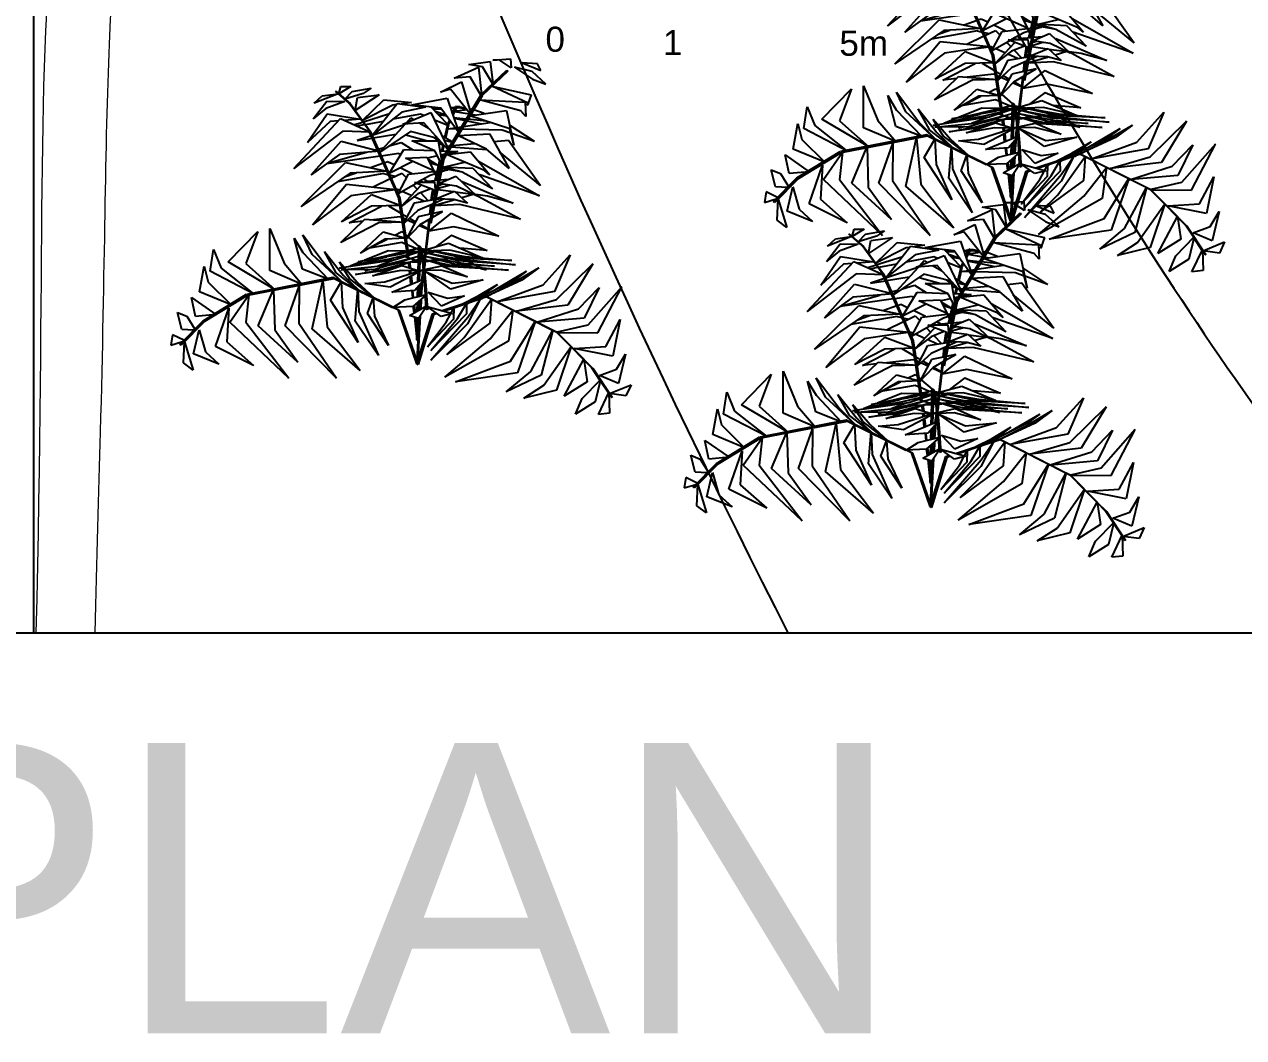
# Model space of a CAD drawing. Header units: metres. Extents: x 10 to 239, y 2 to 253.
# Drawn here: x 75.56 to 94.63, y 1.84 to 17.69 of the extents above; entities that cross this region are included whole.
import ezdxf

# ---------------------------------------------------------------- set-up
doc = ezdxf.new("R2010")
doc.units = ezdxf.units.M
doc.header["$MEASUREMENT"] = 0
for name, color, linetype in [('-nombres', 253, 'Continuous'), ('1', 7, 'Continuous'), ('1gris', 254, 'Continuous'), ('1gris oscuro', 253, 'Continuous'), ('cot200', 9, 'Continuous')]:
    doc.layers.add(name, color=color, linetype=linetype)
doc.layers.add('0marcos', color=10, linetype='Continuous', plot=False)
doc.layers.add('barrera', color=7, linetype='Continuous', lineweight=0, true_color=0x9dbb63)
doc.layers.add('bloques ARBOLES', color=7, linetype='Continuous', true_color=0xb8d897)
doc.styles.add('Annotative', font='arial.ttf')
doc.styles.get("Standard").update_dxf_attribs({"font": 'arial.ttf'})

# ---------------------------------------------------------------- blocks, each defined once
blk = doc.blocks.new('A$C16B70096')
for p, q in [((555, 1640.5), (553, 1598.5)), ((553, 1598.5), (607, 1634.5)), ((637, 1633.5), (555, 1640.5)), ((607, 1634.5), (637, 1633.5)), ((392.5, 1523), (456, 1581)), ((502, 1621.5), (415, 1586)), ((415, 1586), (431, 1617)), ((431, 1617), (502, 1621.5)), ((537.5, 1601.5), (454, 1546)), ((456, 1581), (537.5, 1601.5)), ((573, 1587.5), (567.5, 1583.5)), ((567.5, 1583.5), (686, 1470)), ((691.5, 1473.5), (573, 1587.5)), ((649.5, 1627), (636.5, 1527)), ((638.5, 1525.5), (684.5, 1602.5)), ((748, 1614), (649.5, 1627)), ((684.5, 1602.5), (748, 1614)), ((702.5, 1601.5), (689.5, 1476)), ((815.5, 1550.5), (702.5, 1601.5)), ((454, 1546), (392.5, 1523)), ((692.5, 1472.5), (742, 1557)), ((781, 1533.5), (740.5, 1393.5)), ((742, 1557), (815.5, 1550.5)), ((877.5, 1486), (781, 1533.5)), ((641, 1514), (460, 1473.5)), ((460, 1473.5), (474.5, 1435.5)), ((474.5, 1435.5), (641, 1514)), ((686, 1470), (691.5, 1473.5)), ((691.5, 1473), (686, 1469.5)), ((686, 1469.5), (862.5, 1179.5)), ((868, 1183), (691.5, 1473)), ((743.5, 1388.5), (831.5, 1500)), ((831.5, 1500), (877.5, 1486)), ((1161, 1474), (1271, 1401)), ((1260.5, 1461), (1161, 1474)), ((1198.5, 1504.5), (1235, 1480.5)), ((1285.5, 1489.5), (1198.5, 1504.5)), ((1235, 1480.5), (1318.5, 1454.5)), ((1318.5, 1454.5), (1285.5, 1489.5)), ((1337, 1513), (1291.5, 1512)), ((1291.5, 1512), (1346.5, 1478.5)), ((1357, 1487), (1295, 1433.5)), ((1300.5, 1437.5), (1362.5, 1490.5)), ((1346.5, 1478.5), (1337, 1513)), ((1424, 1468.5), (1349.5, 1479)), ((1349.5, 1479), (1460.5, 1435)), ((1362.5, 1490.5), (1357, 1487)), ((1460.5, 1435), (1424, 1468.5)), ((474.5, 1435.5), (471, 1434)), ((471, 1434), (478.5, 1424)), ((478.5, 1424), (474.5, 1435.5)), ((488.5, 1440.5), (485.5, 1374)), ((698, 1450.5), (488.5, 1440.5)), ((508, 1400), (698, 1450.5)), ((732.5, 1407), (735, 1408)), ((735, 1408), (744, 1406.5)), ((757.5, 1406), (796, 1417.5)), ((796, 1417.5), (758.5, 1407)), ((760.5, 1409), (787, 1417)), ((787, 1417), (761, 1409.5)), ((789.5, 1419.5), (784, 1415.5)), ((784, 1415.5), (790, 1416)), ((804, 1414), (788, 1415)), ((788, 1415), (804, 1414)), ((809, 1420.5), (789.5, 1419.5)), ((791.5, 1416), (803.5, 1417)), ((848, 1458), (795, 1304)), ((796, 1302.5), (876, 1412.5)), ((803.5, 1417), (809, 1420.5)), ((809, 1420), (803.5, 1416.5)), ((803.5, 1416.5), (821, 1379.5)), ((824, 1388.5), (809, 1420)), ((832.5, 1414), (811.5, 1415.5)), ((811.5, 1415.5), (832, 1413.5)), ((812.5, 1413.5), (831.5, 1412)), ((832, 1412.5), (812.5, 1413.5)), ((846, 1339), (920.5, 1417)), ((1010, 1427.5), (848, 1458)), ((874.5, 1410), (911.5, 1408)), ((911, 1407.5), (874.5, 1409.5)), ((875, 1410.5), (912, 1408.5)), ((876, 1412.5), (1010, 1427.5)), ((912.5, 1409), (876, 1411.5)), ((1078, 1434), (948, 1416.5)), ((948, 1416.5), (1056.5, 1394.5)), ((987, 1425), (993.5, 1422.5)), ((1139.5, 1451), (1012, 1438.5)), ((1012, 1438.5), (1059.5, 1431.5)), ((1193.5, 1286), (1078, 1434)), ((1083, 1428.5), (1098.5, 1426)), ((1098.5, 1426), (1238, 1355.5)), ((1238, 1355.5), (1139.5, 1451)), ((1295, 1433.5), (1203, 1307)), ((1208.5, 1310.5), (1300.5, 1437)), ((1271, 1401), (1260.5, 1461)), ((1295, 1433.5), (1300.5, 1437.5)), ((1300.5, 1437), (1295, 1433.5)), ((1402, 1444.5), (1319.5, 1443.5)), ((1319.5, 1443.5), (1407, 1410.5)), ((1465.5, 1363.5), (1402, 1444.5)), ((1407, 1410.5), (1465.5, 1363.5)), ((485.5, 1374), (508, 1400)), ((574.5, 1401), (540, 1241)), ((559, 1316.5), (742.5, 1377.5)), ((742.5, 1377.5), (574.5, 1401)), ((667, 1352.5), (751.5, 1361.5)), ((676.5, 1387), (725, 1404.5)), ((755.5, 1354.5), (689.5, 1340)), ((737.5, 1384.5), (718, 1381)), ((738, 1384), (736.5, 1379.5)), ((736.5, 1379.5), (738.5, 1382)), ((813, 1397), (745, 1385.5)), ((757, 1405), (813, 1397)), ((759.5, 1362), (816.5, 1368)), ((816.5, 1367), (763.5, 1356)), ((839.5, 1338.5), (832.5, 1352.5)), ((837, 1358.5), (845, 1342)), ((922, 1392), (843, 1224.5)), ((906, 1359), (847, 1335.5)), ((849.5, 1375.5), (886.5, 1381.5)), ((902, 1398), (853.5, 1381)), ((1051.5, 1338), (922, 1392)), ((955.5, 1378.5), (970.5, 1384.5)), ((970.5, 1384.5), (1098.5, 1361)), ((1015, 1367.5), (1001, 1359.5)), ((1035.5, 1345), (1015, 1367.5)), ((1056.5, 1394.5), (1193.5, 1286)), ((1117.5, 1384), (1232.5, 1348)), ((1224.5, 1337.5), (1141.5, 1353)), ((1339.5, 1364), (1201, 1302)), ((1400.5, 1386), (1248.5, 1361.5)), ((1248.5, 1361.5), (1321.5, 1356)), ((1554, 1133.5), (1339.5, 1364)), ((1349, 1354), (1386, 1351.5)), ((1386, 1351.5), (1491, 1254)), ((1491, 1254), (1400.5, 1386)), ((445.5, 1258), (560, 1334.5)), ((445.5, 1258), (551.5, 1296)), ((540, 1241), (559, 1316.5)), ((554.5, 1296.5), (594, 1311)), ((653, 1294), (562, 1134)), ((594, 1311), (779.5, 1315.5)), ((771.5, 1328), (649, 1346.5)), ((798, 1286.5), (653, 1294)), ((801, 1323.5), (781, 1326.5)), ((788, 1315.5), (798.5, 1316)), ((806, 1316), (844.5, 1317)), ((844.5, 1317), (810.5, 1322)), ((845, 1342), (839.5, 1338.5)), ((839.5, 1337.5), (845, 1341.5)), ((854, 1274.5), (839.5, 1337.5)), ((844.5, 1222.5), (955, 1344.5)), ((845, 1341.5), (859.5, 1277.5)), ((890.5, 1272.5), (1016.5, 1305.5)), ((973, 1343), (933, 1320)), ((955, 1344.5), (1051.5, 1338)), ((1016.5, 1305.5), (1159, 1208.5)), ((1159, 1208.5), (1041.5, 1338)), ((1044.5, 1335.5), (1193.5, 1286)), ((1203, 1306.5), (1065.5, 997.5)), ((1167, 1217), (1205, 1301.5)), ((1201, 1302), (1328.5, 1306)), ((1203, 1307), (1208.5, 1310.5)), ((1208.5, 1310), (1203, 1306.5)), ((1206, 1304.5), (1208.5, 1310)), ((1263.5, 1330.5), (1228.5, 1337)), ((1235.5, 1347), (1274, 1335)), ((1328.5, 1306), (1554, 1133.5)), ((564.5, 1264.5), (416.5, 1055.5)), ((632, 1258), (564.5, 1264.5)), ((666, 1224), (798, 1286.5)), ((825, 1240), (721, 1250)), ((824, 1256.5), (870.5, 1283.5)), ((862, 1265.5), (824.5, 1255.5)), ((849, 1237.5), (834.5, 1239)), ((858, 1256.5), (856, 1263.5)), ((857.5, 1236), (862.5, 1236.5)), ((862.5, 1236.5), (858, 1237)), ((867, 1215.5), (861, 1240.5)), ((866.5, 1246), (873.5, 1215.5)), ((912.5, 1278), (867, 1247)), ((867.5, 1242.5), (885.5, 1247.5)), ((888.5, 1262), (872, 1164.5)), ((1010, 1261.5), (888.5, 1262)), ((904.5, 1215), (1010, 1261.5)), ((1038.5, 1290), (937.5, 1262)), ((1059, 1254), (1006, 1221)), ((1115, 1238), (1059, 1254)), ((1188.5, 1275.5), (1083.5, 1292.5)), ((1336, 1259.5), (1157.5, 1214)), ((1262.5, 1263.5), (1193.5, 1274.5)), ((1198, 1285), (1262.5, 1263.5)), ((1474, 1104.5), (1336, 1259.5)), ((416.5, 1055.5), (605.5, 1211)), ((562, 1134), (666, 1224)), ((739.5, 1210.5), (650, 1105)), ((829, 1234), (664.5, 1222)), ((675.5, 1125.5), (851, 1199)), ((851, 1199), (739.5, 1210.5)), ((841, 1214), (798, 1212)), ((798, 1212), (848.5, 1201.5)), ((837, 1234.5), (847.5, 1235.5)), ((880, 1215.5), (849.5, 1214)), ((858.5, 1199.5), (877, 1195.5)), ((868, 1183.5), (862.5, 1179.5)), ((862.5, 1179.5), (868, 1183)), ((927.5, 884.5), (868, 1183.5)), ((871, 1196), (874.5, 1181)), ((874, 1156), (904.5, 1215)), ((893, 1192), (938, 1182.5)), ((1047.5, 1222.5), (908.5, 1216.5)), ((940.5, 1187), (909.5, 1124)), ((909.5, 1124), (1039.5, 1182)), ((1039.5, 1182), (940.5, 1187)), ((1115.5, 1111.5), (1047.5, 1222.5)), ((1070.5, 1203), (1061.5, 1200)), ((1070.5, 1203), (1151.5, 1191.5)), ((1087.5, 1039), (1165.5, 1213)), ((1165.5, 1223.5), (1138.5, 1231.5)), ((1156, 1191), (1402, 1156)), ((1157.5, 1214), (1343, 1198.5)), ((1179.5, 1220), (1170, 1223)), ((1399, 1158), (1219.5, 1209)), ((1343, 1198.5), (1474, 1104.5)), ((703.5, 1168), (421.5, 1008)), ((728.5, 1136), (638.5, 1040)), ((650, 1105), (675.5, 1125.5)), ((870.5, 1142.5), (728.5, 1136)), ((857.5, 1142), (767, 1163.5)), ((778.5, 1117.5), (870.5, 1142.5)), ((782.5, 1118.5), (871, 1133.5)), ((845, 1128), (874, 1118.5)), ((873, 1125), (845, 1128)), ((862.5, 1179.5), (922, 880.5)), ((870, 1139), (864, 1140.5)), ((885, 1135.5), (877.5, 1137.5)), ((887.5, 1123.5), (878.5, 1164)), ((878.5, 1134.5), (885, 1135.5)), ((883, 1172.5), (894, 1123)), ((935, 1176.5), (889, 1148)), ((889, 1147.5), (926, 1159)), ((1006, 1166.5), (1115.5, 1111.5)), ((1008.5, 1109.5), (1064, 1137)), ((1092, 1150.5), (1122, 1165)), ((1122, 1165), (1137, 1159.5)), ((1316.5, 1161.5), (1125.5, 1121.5)), ((1141.5, 1158.5), (1200.5, 1137.5)), ((1520.5, 959.5), (1316.5, 1161.5)), ((421.5, 1008), (697.5, 1104.5)), ((778.5, 1075), (543.5, 974.5)), ((638.5, 1040), (778.5, 1117.5)), ((697.5, 1104.5), (698.5, 1105)), ((808, 1098.5), (712, 1008)), ((781.5, 1074), (778.5, 1075)), ((886, 1065), (808, 1098.5)), ((881.5, 1081.5), (838.5, 1085.5)), ((905.5, 1121), (880.5, 1124)), ((884, 1071.5), (881.5, 1067)), ((881.5, 1067), (884, 1071.5)), ((882, 1116.5), (900.5, 1110)), ((906.5, 1122.5), (888, 1082.5)), ((888.5, 1081.5), (909.5, 1124)), ((950, 1075), (888.5, 1081)), ((894, 1095), (889.5, 1113)), ((897.5, 1080.5), (894.5, 1092.5)), ((896.5, 1111), (898, 1104.5)), ((898.5, 1101.5), (904, 1080)), ((906.5, 1071.5), (900.5, 1019.5)), ((903, 1109.5), (926, 1102)), ((909.5, 1124), (906.5, 1122.5)), ((998, 1069.5), (906.5, 1071.5)), ((1026, 1107.5), (908.5, 1121)), ((910, 1036), (998, 1069.5)), ((926, 1102), (982, 1070.5)), ((939.5, 1076), (956, 1084.5)), ((954, 1071), (950, 1075)), ((958.5, 1070.5), (974.5, 1074)), ((1074, 1018), (1026, 1107.5)), ((1056.5, 1113), (1035.5, 1091)), ((1106, 1089), (1056.5, 1113)), ((1112.5, 1104.5), (1087, 1098.5)), ((1189, 1049), (1110, 1087.5)), ((1139.5, 1110.5), (1118, 1105.5)), ((1125.5, 1121.5), (1295, 1112.5)), ((1139.5, 1110.5), (1353.5, 1072.5)), ((1320, 1095), (1267.5, 1114)), ((1295, 1112.5), (1520.5, 959.5)), ((721, 1016.5), (510, 901)), ((662, 1007), (716, 1014)), ((712, 1008), (804, 1053)), ((727, 1015), (780.5, 999.5)), ((810, 1026), (727.5, 1015.5)), ((813.5, 1029), (753, 974)), ((804, 1053), (886, 1065)), ((900, 994.5), (813.5, 1029)), ((818.5, 1027), (890.5, 1036.5)), ((889, 1043.5), (838.5, 1058)), ((869, 1062.5), (887, 1055)), ((894.5, 1052.5), (903.5, 1048.5)), ((902.5, 1039.5), (897, 1041.5)), ((897.5, 1037.5), (902.5, 1038)), ((902.5, 1011.5), (910, 1036)), ((908.5, 1030), (911.5, 1016.5)), ((911.5, 1016.5), (917, 1020.5)), ((917, 1020.5), (911.5, 1016.5)), ((915, 989.5), (911.5, 1016.5)), ((917, 1020.5), (913, 1036.5)), ((921, 988.5), (917, 1020.5)), ((923, 1041), (982, 1017)), ((969.5, 1021.5), (936, 986.5)), ((1059.5, 959.5), (967, 1057)), ((982, 1017), (1059.5, 959.5)), ((1003.5, 1057.5), (985.5, 1038.5)), ((989.5, 1065.5), (1074, 1018)), ((1013, 1009), (1055.5, 1028)), ((1196, 1015), (1060.5, 964)), ((1066.5, 1032.5), (1076, 1037)), ((1071, 1001), (1087, 1037)), ((1076, 1037), (1082, 1036)), ((1311, 1062), (1083.5, 1038)), ((1083.5, 1038), (1291.5, 1007.5)), ((1087, 1035.5), (1157.5, 1027)), ((1334, 888), (1196, 1015)), ((1468.5, 875), (1311, 1062)), ((510, 901), (788.5, 967.5)), ((543.5, 974.5), (662, 1007)), ((753, 974), (816.5, 990.5)), ((788.5, 967.5), (905.5, 962)), ((904.5, 965), (816, 990)), ((816.5, 990.5), (900, 994.5)), ((864, 993), (902.5, 975)), ((899.5, 991.5), (885.5, 994)), ((998.5, 976), (907, 990.5)), ((910.5, 972), (982, 940)), ((912.5, 963), (918, 961.5)), ((918, 961.5), (912.5, 962)), ((922.5, 924.5), (917.5, 968.5)), ((917.5, 967), (919, 968)), ((923.5, 965.5), (928.5, 923)), ((954.5, 983), (999.5, 1003.5)), ((1047, 880.5), (998.5, 976)), ((1065.5, 997.5), (1028.5, 756.5)), ((1053.5, 887), (1065.5, 963.5)), ((1060.5, 964), (1196, 960)), ((1118, 962), (1060.5, 928.5)), ((1071, 1001.5), (1065.5, 997.5)), ((1065.5, 966.5), (1071, 1001.5)), ((1065.5, 997.5), (1071, 1001)), ((1299.5, 884), (1150.5, 961)), ((1196, 960), (1334, 888)), ((1291.5, 1007.5), (1468.5, 875)), ((827, 927.5), (609, 822.5)), ((932.5, 844.5), (827, 927.5)), ((869, 935.5), (912.5, 926)), ((916, 908.5), (869, 935.5)), ((920, 924.5), (981, 911.5)), ((972, 876), (924, 903.5)), ((942.5, 762), (925.5, 902.5)), ((981, 911.5), (1036.5, 808.5)), ((982, 940), (1047, 880.5)), ((1020, 904), (994, 889)), ((1054, 924), (1032, 911.5)), ((1038, 899), (1051, 905)), ((1226.5, 900), (1045, 886)), ((1057, 907.5), (1064.5, 911)), ((1064.5, 911), (1186.5, 897)), ((1337.5, 793), (1226.5, 900)), ((609, 822.5), (818, 865)), ((818, 865), (932.5, 844.5)), ((922, 880.5), (927.5, 884.5)), ((926.5, 849.5), (971.5, 875.5)), ((975.5, 871.5), (926.5, 849.5)), ((931.5, 899), (937, 856)), ((937, 853.5), (948, 761.5)), ((1036.5, 808.5), (972, 876)), ((998, 881), (1030, 896)), ((1042.5, 815), (1053.5, 885.5)), ((1045, 886), (1162.5, 883)), ((1162.5, 883), (1337.5, 793)), ((1236, 891.5), (1299.5, 884)), ((1664.5, 857.5), (1598.5, 697)), ((1665, 664), (1664.5, 857.5)), ((1856.5, 703.5), (1720, 843.5)), ((1720, 843.5), (1775, 696)), ((828, 826.5), (662.5, 756)), ((842, 789.5), (684, 722.5)), ((828, 826.5), (898, 774)), ((944.5, 760.5), (842, 789.5)), ((1027, 817), (978, 774.5)), ((1039, 828), (1031, 820.5)), ((1033.5, 755.5), (1042.5, 812.5)), ((1143, 841.5), (1037.5, 813)), ((1037.5, 813), (1133.5, 809)), ((1038.5, 784.5), (1057, 792.5)), ((1056.5, 843), (1046, 834)), ((1088.5, 827), (1056.5, 843)), ((1057, 792.5), (1207.5, 766.5)), ((1193.5, 774.5), (1124.5, 809)), ((1133.5, 809), (1246.5, 744.5)), ((1246.5, 744.5), (1143, 841.5)), ((1512, 828), (1404.5, 686)), ((1470, 737.5), (1512, 828)), ((1552, 812.5), (1513.5, 747)), ((1515, 670), (1552, 812.5)), ((280.5, 735.5), (353, 567.5)), ((405, 598), (280.5, 735.5)), ((662.5, 756), (788.5, 767)), ((684, 722.5), (834.5, 757.5)), ((970, 765), (764, 729)), ((766, 719.5), (970, 765)), ((960, 731.5), (785.5, 699)), ((796.5, 708), (961, 748)), ((961, 748), (799, 717)), ((814, 693.5), (960, 731.5)), ((834.5, 757.5), (912, 755)), ((896, 752), (883, 756)), ((904, 750), (931.5, 742.5)), ((924, 754.5), (966, 753)), ((938, 744), (924.5, 754)), ((935.5, 741.5), (945, 739)), ((945, 739), (940.5, 742.5)), ((944.5, 745.5), (943.5, 753.5)), ((946.5, 729.5), (944.5, 743.5)), ((945, 745.5), (954, 753)), ((964, 753.5), (945.5, 745)), ((966.5, 754.5), (948, 760)), ((949, 753.5), (949.5, 750)), ((950, 746.5), (952, 730.5)), ((972, 773), (956, 714.5)), ((959, 757.5), (970, 767.5)), ((961.5, 719.5), (977.5, 777)), ((1151.5, 685.5), (966, 733)), ((966, 733), (1179, 669)), ((1114, 718), (971, 751.5)), ((971, 751), (1085, 712.5)), ((972.5, 753), (971.5, 753.5)), ((971.5, 753), (972.5, 753)), ((977.5, 777), (972, 773)), ((977.5, 777), (972, 773)), ((972.5, 758), (972.5, 751.5)), ((972.5, 750), (974, 715.5)), ((1019.5, 753), (973, 752)), ((973, 752), (1044.5, 744)), ((975.5, 768.5), (1059.5, 739)), ((1162, 724), (976, 769)), ((978, 769), (977.5, 777)), ((978.5, 752.5), (978, 767)), ((978.5, 759), (988.5, 763.5)), ((978.5, 750), (978.5, 751)), ((979, 730), (978.5, 748)), ((992.5, 765), (1032, 782)), ((1023.5, 721.5), (1025, 732)), ((1027, 745.5), (1026, 739)), ((1031, 738), (1032, 745)), ((1041.5, 753), (1119.5, 754.5)), ((1059.5, 739), (1258, 704.5)), ((1119.5, 754.5), (1230, 710)), ((1412.5, 751), (1326.5, 642.5)), ((1331.5, 610.5), (1470, 737.5)), ((1359.5, 653.5), (1412.5, 751)), ((1513.5, 747), (1395.5, 623.5)), ((1924, 760.5), (1889.5, 674)), ((1940, 660.5), (1924, 760.5)), ((175.5, 694), (291.5, 503.5)), ((343, 529.5), (175.5, 694)), ((425, 676), (503.5, 619)), ((538, 609.5), (425, 676)), ((799, 717), (532, 690.5)), ((532, 690.5), (796.5, 708)), ((764, 729), (550, 709.5)), ((550, 709.5), (766, 719.5)), ((838.5, 690.5), (564, 665.5)), ((564, 665.5), (849, 682)), ((785.5, 699), (628.5, 684)), ((628.5, 684), (814, 693.5)), ((715, 688.5), (690.5, 677)), ((774, 691.5), (725.5, 680)), ((727, 693.5), (752, 705)), ((872, 685.5), (753.5, 634)), ((795, 724), (774, 714.5)), ((821.5, 721.5), (795, 724)), ((955.5, 715), (838.5, 690.5)), ((876, 716), (843.5, 719.5)), ((849, 682), (955.5, 715)), ((951.5, 668), (872, 685.5)), ((877.5, 710), (922.5, 708)), ((933.5, 710.5), (895, 714)), ((955, 707), (933, 707.5)), ((940, 710), (955, 708)), ((956, 715), (945.5, 594.5)), ((948.5, 714), (946.5, 727)), ((949, 709.5), (948.5, 712)), ((949, 706.5), (952.5, 677.5)), ((951, 598.5), (961.5, 719)), ((952, 728.5), (954.5, 709)), ((954.5, 706.5), (955, 704.5)), ((961.5, 719), (956, 715)), ((956, 714.5), (961.5, 718.5)), ((958, 678.5), (959.5, 668)), ((978, 706), (961, 707.5)), ((961, 706.5), (978, 706)), ((1147, 668.5), (962, 718.5)), ((962, 718.5), (1140.5, 662)), ((974, 714), (975.5, 663)), ((974, 704.5), (988.5, 709.5)), ((1008.5, 703.5), (974, 704.5)), ((1056.5, 686.5), (976.5, 662)), ((979.5, 714), (979, 728.5)), ((979.5, 707), (979.5, 712)), ((981, 664), (979.5, 704)), ((992, 710.5), (1014.5, 718)), ((1019, 692.5), (1017, 675)), ((1020, 699.5), (1019, 692.5)), ((1019, 692.5), (1024.5, 696)), ((1024.5, 696), (1019, 692.5)), ((1019.5, 719.5), (1041.5, 727)), ((1060.5, 701.5), (1019.5, 703)), ((1022.5, 676.5), (1024.5, 696)), ((1024.5, 696), (1025, 698)), ((1030, 730.5), (1028.5, 723)), ((1192, 640), (1056.5, 686.5)), ((1108, 690), (1060.5, 701.5)), ((1085, 712.5), (1343, 674.5)), ((1093.5, 711.5), (1166.5, 684)), ((1343, 674.5), (1114, 718)), ((1294.5, 684.5), (1126, 727.5)), ((1336, 667), (1151.5, 685.5)), ((1258, 704.5), (1162, 724)), ((1234.5, 708.5), (1294.5, 684.5)), ((1320.5, 677), (1314, 669.5)), ((1343.5, 703.5), (1322.5, 679)), ((1323, 669), (1343.5, 703.5)), ((1404.5, 686), (1331.5, 610.5)), ((1598.5, 697), (1515.5, 600)), ((1640.5, 575.5), (1856.5, 703.5)), ((1775, 696), (1640.5, 575.5)), ((1967, 684.5), (1949.5, 610)), ((1989, 565.5), (1967, 684.5)), ((481.5, 660.5), (541, 616)), ((625, 576.5), (481.5, 660.5)), ((503.5, 619), (665.5, 543.5)), ((693.5, 673), (667.5, 667)), ((667.5, 667), (678.5, 672)), ((681.5, 620.5), (830.5, 577.5)), ((824, 605.5), (681.5, 620.5)), ((753.5, 634), (877, 666)), ((947, 660), (824, 605.5)), ((830.5, 577.5), (947, 660)), ((877, 666), (951, 663.5)), ((1103, 564.5), (948.5, 627)), ((948.5, 627), (997, 572)), ((1134, 611.5), (952, 670)), ((952, 670), (1109.5, 587)), ((959.5, 623), (955.5, 651.5)), ((957, 663.5), (964, 663.5)), ((960, 663), (965, 621)), ((971.5, 664), (975, 663)), ((975, 663), (974, 663)), ((975.5, 657), (977, 616)), ((977.5, 662), (1061.5, 663.5)), ((981, 661), (981, 661.5)), ((982.5, 614), (981, 654)), ((1013, 637.5), (1009.5, 603)), ((1016, 662), (1014.5, 650.5)), ((1014.5, 601), (1018, 634.5)), ((1019.5, 649), (1021, 662.5)), ((1061.5, 663.5), (1192, 640)), ((1097.5, 495), (1374.5, 631.5)), ((1369, 627.5), (1099, 494)), ((1140.5, 662), (1270, 645.5)), ((1270, 645.5), (1147, 668.5)), ((1179, 669), (1336, 667)), ((1183, 537), (1298, 626.5)), ((1198.5, 669), (1226.5, 662)), ((1226.5, 662), (1209, 668.5)), ((1253.5, 572), (1359.5, 653.5)), ((1326.5, 642.5), (1253.5, 572)), ((1311.5, 667), (1263.5, 611.5)), ((1298, 626.5), (1321.5, 666.5)), ((1369, 627.5), (1374.5, 631.5)), ((1374.5, 631.5), (1369, 627.5)), ((1766, 550), (1369, 627.5)), ((1374.5, 631.5), (1771.5, 554)), ((1395.5, 623.5), (1515, 670)), ((1515.5, 600), (1665, 664)), ((1889.5, 674), (1740, 556.5)), ((1740, 556.5), (1940, 660.5)), ((41.5, 589), (198.5, 411.5)), ((153.5, 376.5), (41.5, 589)), ((147, 585.5), (215.5, 444.5)), ((242, 486.5), (147, 585.5)), ((353, 567.5), (618.5, 520)), ((619, 520), (405, 598)), ((666.5, 544.5), (538, 609.5)), ((541, 616), (714.5, 530.5)), ((616, 599.5), (673.5, 557.5)), ((705, 546.5), (616, 599.5)), ((718, 530), (625, 576.5)), ((934.5, 563.5), (845.5, 536)), ((874, 499), (934.5, 563.5)), ((945.5, 595), (939.5, 503)), ((951, 598.5), (945.5, 595)), ((945.5, 594.5), (951, 598.5)), ((948, 552.5), (951, 598.5)), ((960.5, 613), (966, 567)), ((971, 571), (966, 567)), ((966, 567), (971, 571)), ((966, 567), (967, 547.5)), ((971, 571), (967, 606)), ((972, 546.5), (971, 571)), ((977.5, 592), (977.5, 593.5)), ((977.5, 592), (978, 592.5)), ((978, 592.5), (977.5, 592)), ((977.5, 592), (978.5, 545)), ((984, 543.5), (983, 587)), ((997, 572), (1103, 564.5)), ((1002.5, 539), (1006, 571)), ((1011, 570.5), (1007.5, 537.5)), ((1109.5, 587), (1227, 604)), ((1227, 604), (1134, 611.5)), ((1263.5, 611.5), (1183, 537)), ((1259.5, 576.5), (1255, 474.5)), ((1271, 431), (1259.5, 576.5)), ((1336.5, 611), (1330.5, 494)), ((1385, 527.5), (1336.5, 611)), ((1421, 617), (1400, 404.5)), ((1469.5, 395.5), (1421, 617)), ((1594, 409), (1529.5, 591)), ((1529.5, 591), (1531.5, 421)), ((1647.5, 577), (1642.5, 390)), ((1718.5, 408.5), (1647.5, 577)), ((1949.5, 610), (1843, 505)), ((1843, 505), (1989, 565.5)), ((527.5, 476), (343, 529.5)), ((669.5, 545.5), (344, 380.5)), ((361.5, 388), (664, 541.5)), ((769, 355.5), (642.5, 531.5)), ((642.5, 531.5), (650.5, 421.5)), ((664, 541.5), (669.5, 545.5)), ((669.5, 545.5), (664, 542)), ((664, 542), (758.5, 510.5)), ((870.5, 479), (669.5, 545.5)), ((673.5, 557.5), (768, 512.5)), ((684, 535.5), (691, 532)), ((691, 532), (685.5, 535)), ((751.5, 449.5), (695, 532.5)), ((695, 532.5), (754, 418.5)), ((777, 510), (705, 546.5)), ((749.5, 513.5), (758.5, 509)), ((758.5, 509), (750.5, 513)), ((759, 511.5), (758, 464.5)), ((800, 442), (759, 511.5)), ((760.5, 510), (816, 491)), ((767.5, 547.5), (874, 499)), ((845.5, 536), (767.5, 547.5)), ((1043, 528.5), (943, 553)), ((943, 553), (1005.5, 498)), ((945, 500), (948, 548)), ((967.5, 531), (969.5, 486)), ((975, 483), (973, 526)), ((978.5, 521), (979.5, 481)), ((985, 477.5), (984.5, 516)), ((1098.5, 494), (1043, 528.5)), ((1188, 537.5), (1182.5, 454)), ((1214.5, 466), (1188, 537.5)), ((1258, 332.5), (1385, 527.5)), ((1849.5, 425), (1761, 551)), ((1761, 551), (1776, 425)), ((1772, 554.5), (1766.5, 550.5)), ((1766.5, 550.5), (1966, 428.5)), ((1771.5, 554), (1767, 551)), ((1971.5, 432.5), (1772, 554.5)), ((2026, 539), (1914.5, 461)), ((2008, 452.5), (2026, 539)), ((433.5, 426), (242, 486.5)), ((291.5, 503.5), (527.5, 476)), ((648.5, 349), (544.5, 481.5)), ((544.5, 481.5), (564, 338.5)), ((758, 464.5), (923, 295)), ((809.5, 493.5), (812.5, 492)), ((812.5, 492), (810, 493.5)), ((829.5, 468), (816.5, 492.5)), ((816.5, 492.5), (818.5, 439)), ((818, 491), (861, 476)), ((939.5, 498), (823.5, 465.5)), ((823.5, 465.5), (875, 452.5)), ((852, 425), (832.5, 463)), ((875, 452.5), (939.5, 498)), ((894, 465.5), (910, 460)), ((915.5, 464), (899.5, 469.5)), ((910, 460), (915.5, 464)), ((915.5, 464), (910, 460)), ((910, 460), (981.5, 230)), ((985, 240.5), (915.5, 464)), ((939.5, 501.5), (938.5, 483)), ((938.5, 483), (944, 486.5)), ((1021, 457), (939.5, 502.5)), ((939.5, 502.5), (980, 443)), ((944, 486.5), (944.5, 494.5)), ((980.5, 256), (971, 455.5)), ((980, 443), (1021, 457)), ((1068.5, 479.5), (981.5, 230)), ((987, 234), (1074, 483.5)), ((999, 503.5), (995.5, 472)), ((1000, 469), (1003.5, 499)), ((1005.5, 498), (1098.5, 494)), ((1068.5, 479.5), (1097.5, 494)), ((1074, 483.5), (1068.5, 479.5)), ((1074, 483.5), (1068.5, 479.5)), ((1095, 494), (1074, 483.5)), ((1117.5, 318.5), (1214.5, 466)), ((1182.5, 454), (1117.5, 318.5)), ((1255, 474.5), (1164, 271.5)), ((1330.5, 494), (1258, 332.5)), ((1915.5, 313.5), (1854, 491)), ((1854, 491), (1863, 334.5)), ((1914.5, 461), (2008, 452.5)), ((2048, 453), (2011, 393.5)), ((2090, 470.5), (2048, 453)), ((2071, 392.5), (2090, 470.5)), ((50, 437.5), (84, 269)), ((116.5, 314), (50, 437.5)), ((198.5, 411.5), (341, 379)), ((215.5, 444.5), (431, 425)), ((434.5, 424.5), (440.5, 424)), ((440.5, 424), (436, 425.5)), ((555, 246.5), (442, 429.5)), ((442, 429.5), (523.5, 192.5)), ((650.5, 421.5), (849.5, 276)), ((922, 251), (751.5, 449.5)), ((754, 418.5), (922, 251)), ((923, 295), (800, 442)), ((818.5, 439), (938.5, 312.5)), ((938.5, 312.5), (852, 425)), ((977, 447), (981.5, 355)), ((980, 442.5), (981.5, 340.5)), ((987, 344.5), (985.5, 444.5)), ((986.5, 386.5), (993, 447)), ((998, 448.5), (987, 344.5)), ((1164, 271.5), (1271, 431)), ((1400, 404.5), (1248, 203)), ((1248, 203), (1469.5, 395.5)), ((1531.5, 421), (1357.5, 167.5)), ((1357.5, 167.5), (1594, 409)), ((1535.5, 241.5), (1718.5, 408.5)), ((1577.5, 167.5), (1849.5, 425)), ((1776, 425), (1577.5, 167.5)), ((1971.5, 432.5), (1966, 429)), ((1966, 429), (2073.5, 320)), ((2079, 323.5), (1971.5, 432.5)), ((340.5, 378.5), (153.5, 376.5)), ((338.5, 377), (218, 254.5)), ((277.5, 313), (340.5, 377)), ((344, 380.5), (338.5, 377)), ((339, 376.5), (360, 387)), ((344, 380.5), (339, 376.5)), ((342.5, 379), (344, 380.5)), ((461, 199), (360.5, 388.5)), ((360.5, 388.5), (414.5, 181)), ((564, 338.5), (858.5, 171.5)), ((858.5, 171.5), (648.5, 349)), ((849.5, 276), (769, 355.5)), ((987, 344.5), (981.5, 340.5)), ((981.5, 340.5), (987, 344.5)), ((982, 340.5), (986.5, 245)), ((1642.5, 390), (1535.5, 241.5)), ((1990, 391), (1961.5, 288.5)), ((2016.5, 279), (1990, 391)), ((2015.5, 388.5), (2071, 392.5)), ((2061.5, 342), (2113.5, 368)), ((2113.5, 368), (2120.5, 320)), ((84, 269), (262, 304)), ((262, 304), (116.5, 314)), ((219, 253.5), (276, 311.5)), ((402, 134.5), (276, 314)), ((276, 314), (344, 112.5)), ((1863, 334.5), (1740.5, 226)), ((1740.5, 226), (1915.5, 313.5)), ((1961.5, 288.5), (1900.5, 232)), ((2058.5, 335), (2018, 205)), ((2063, 237.5), (2058.5, 335)), ((2120.5, 320), (2067.5, 336)), ((2073.5, 320), (2079, 323.5)), ((25, 278), (57.5, 143)), ((67, 208.5), (25, 278)), ((217, 253), (175, 210.5)), ((180.5, 214.5), (216.5, 251)), ((217.5, 254.5), (201.5, 150.5)), ((308.5, 84), (217.5, 254.5)), ((808.5, 151), (555, 246.5)), ((987, 234), (981.5, 230)), ((981.5, 230), (987, 234)), ((981.5, 230), (987, 234)), ((1900.5, 232), (2016.5, 279)), ((2018, 205), (2063, 237.5)), ((57.5, 143), (145, 180)), ((145, 180), (67, 208.5)), ((175, 211), (87, 78)), ((143.5, 159), (180.5, 214.5)), ((180.5, 214.5), (175, 211)), ((175, 210.5), (180.5, 214.5)), ((414.5, 181), (575, 104)), ((575, 104), (461, 199)), ((523.5, 192.5), (808.5, 151)), ((0, 137.5), (24, 86)), ((99.5, 96.5), (0, 137.5)), ((103.5, 98.5), (141.5, 156)), ((224.5, 74), (141, 160.5)), ((141, 160.5), (165, 58.5)), ((201.5, 150.5), (308.5, 84)), ((344, 112.5), (494, 75)), ((494, 75), (402, 134.5)), ((24, 86), (99.5, 96.5)), ((87, 78), (92.5, 82)), ((92.5, 82), (101, 95)), ((101.5, 101.5), (99.5, 5.5)), ((150.5, 0), (101.5, 101.5)), ((165, 58.5), (256, 1.5)), ((256, 1.5), (224.5, 74)), ((99.5, 5.5), (150.5, 0))]:
    blk.add_line(p, q)
blk = doc.blocks.new('asddsd')
at = {"layer": 'bloques ARBOLES', "xscale": -0.003392618244440136, "yscale": 0.003392618244440136, "zscale": 0.003392618244440136}
for p in [(75.701, 4.514), (66.417, 2.282), (74.445, 0.049)]:
    blk.add_blockref('A$C16B70096', p, dxfattribs=at)

msp = doc.modelspace()

# ---------------------------------------------------------------- linework, layer by layer
at = {"layer": '0marcos'}
msp.add_lwpolyline([(18.38943, 8.17099), (105.215, 8.17099), (105.215, 62.39456), (18.38943, 62.39456)], close=True, dxfattribs=at)
at = {"layer": '1gris', "ltscale": 0.02}
msp.add_line((75.6991, 34.01349), (75.6991, 8.17099), dxfattribs=at)
at = {"layer": 'barrera'}
for points, knots in [([(75.74284, 8.17099), (75.89193, 13.9839), (75.56165, 20.60932), (78.39904, 27.24392), (87.61077, 27.41614), (90.19518, 29.62387), (88.83637, 31.74576)], [0.1293999, 0.1293999, 0.1293999, 0.1293999, 1, 2, 3, 4, 4, 4, 4]), ([(90.10405, 28.99301), (90.09643, 28.97816), (90.08867, 28.9634), (89.92633, 28.66185), (89.72319, 28.41347), (89.26656, 27.98959), (89.01285, 27.81236), (88.47214, 27.50491), (88.18455, 27.37455), (87.19084, 26.99826), (86.41991, 26.82384), (84.83655, 26.53557), (84.01918, 26.41821), (82.44328, 26.1335), (81.68558, 25.96547), (80.6561, 25.6092), (80.31779, 25.463), (79.67592, 25.1044), (79.37481, 24.87951), (78.82619, 24.35249), (78.58052, 24.05104), (77.89225, 22.98312), (77.53875, 22.06967), (77.18053, 20.46891), (77.08994, 19.90851), (76.95736, 18.71854), (76.91439, 18.08364), (76.81712, 15.80673), (76.81459, 13.8867), (76.71951, 10.35889), (76.68465, 9.31789), (76.65905, 8.17099)], [5.13901749, 5.13901749, 5.13901749, 5.13901749, 5.14600844, 5.14600844, 5.28280641, 5.28280641, 5.41960439, 5.41960439, 5.55640236, 5.55640236, 5.86995391, 5.86995391, 6.18350546, 6.18350546, 6.497057, 6.497057, 6.67235464, 6.67235464, 6.87437342, 6.87437342, 7.0763922, 7.0763922, 7.50462705, 7.50462705, 7.71276993, 7.71276993, 7.92091282, 7.92091282, 8.38450271, 8.38450271, 8.55570082, 8.55570082, 8.55570082, 8.55570082])]:
    msp.add_open_spline(points, degree=3, knots=knots, dxfattribs=at)
at = {"layer": 'cot200'}
msp.add_open_spline([(87.50495, 8.17099), (83.20343, 16.61126), (79.8048, 25.22438), (77.32539, 34.0135)], degree=3, dxfattribs=at)
msp.add_open_spline([(83.57738, 33.92451), (85.43068, 28.89476), (87.62816, 23.97558), (89.90867, 19.70346), (92.3573, 15.11639), (94.90166, 11.27529), (97.54056, 8.17099)], degree=3, knots=[0.532098117, 0.532098117, 0.532098117, 0.532098117, 0.887359603, 0.887359603, 0.887359603, 1.268811676, 1.268811676, 1.268811676, 1.268811676], dxfattribs=at)

# ---------------------------------------------------------------- block references
at = {"layer": '1', "lineweight": 0}
msp.add_blockref('asddsd', (18.62841, 9.30206), dxfattribs=at)

# ---------------------------------------------------------------- texts
at = {"layer": '-nombres', "insert": (89.31344, 6.44697), "char_height": 4.544817, "attachment_point": 3}
msp.add_mtext_dynamic_manual_height_columns('TOP VIEW PLAN', width=154.2635741, gutter_width=1146.25491, heights=[0], dxfattribs=at)
at = {"layer": '1gris oscuro', "ltscale": 0.02, "style": 'Annotative'}
for s, p in [('0', (83.70739, 17.25712)), ('1', (85.54431, 17.20598)), ('5m', (88.3039, 17.19516))]:
    msp.add_text(s, height=0.39284, dxfattribs=at).set_placement(p)

doc.saveas('drawing.dxf')
